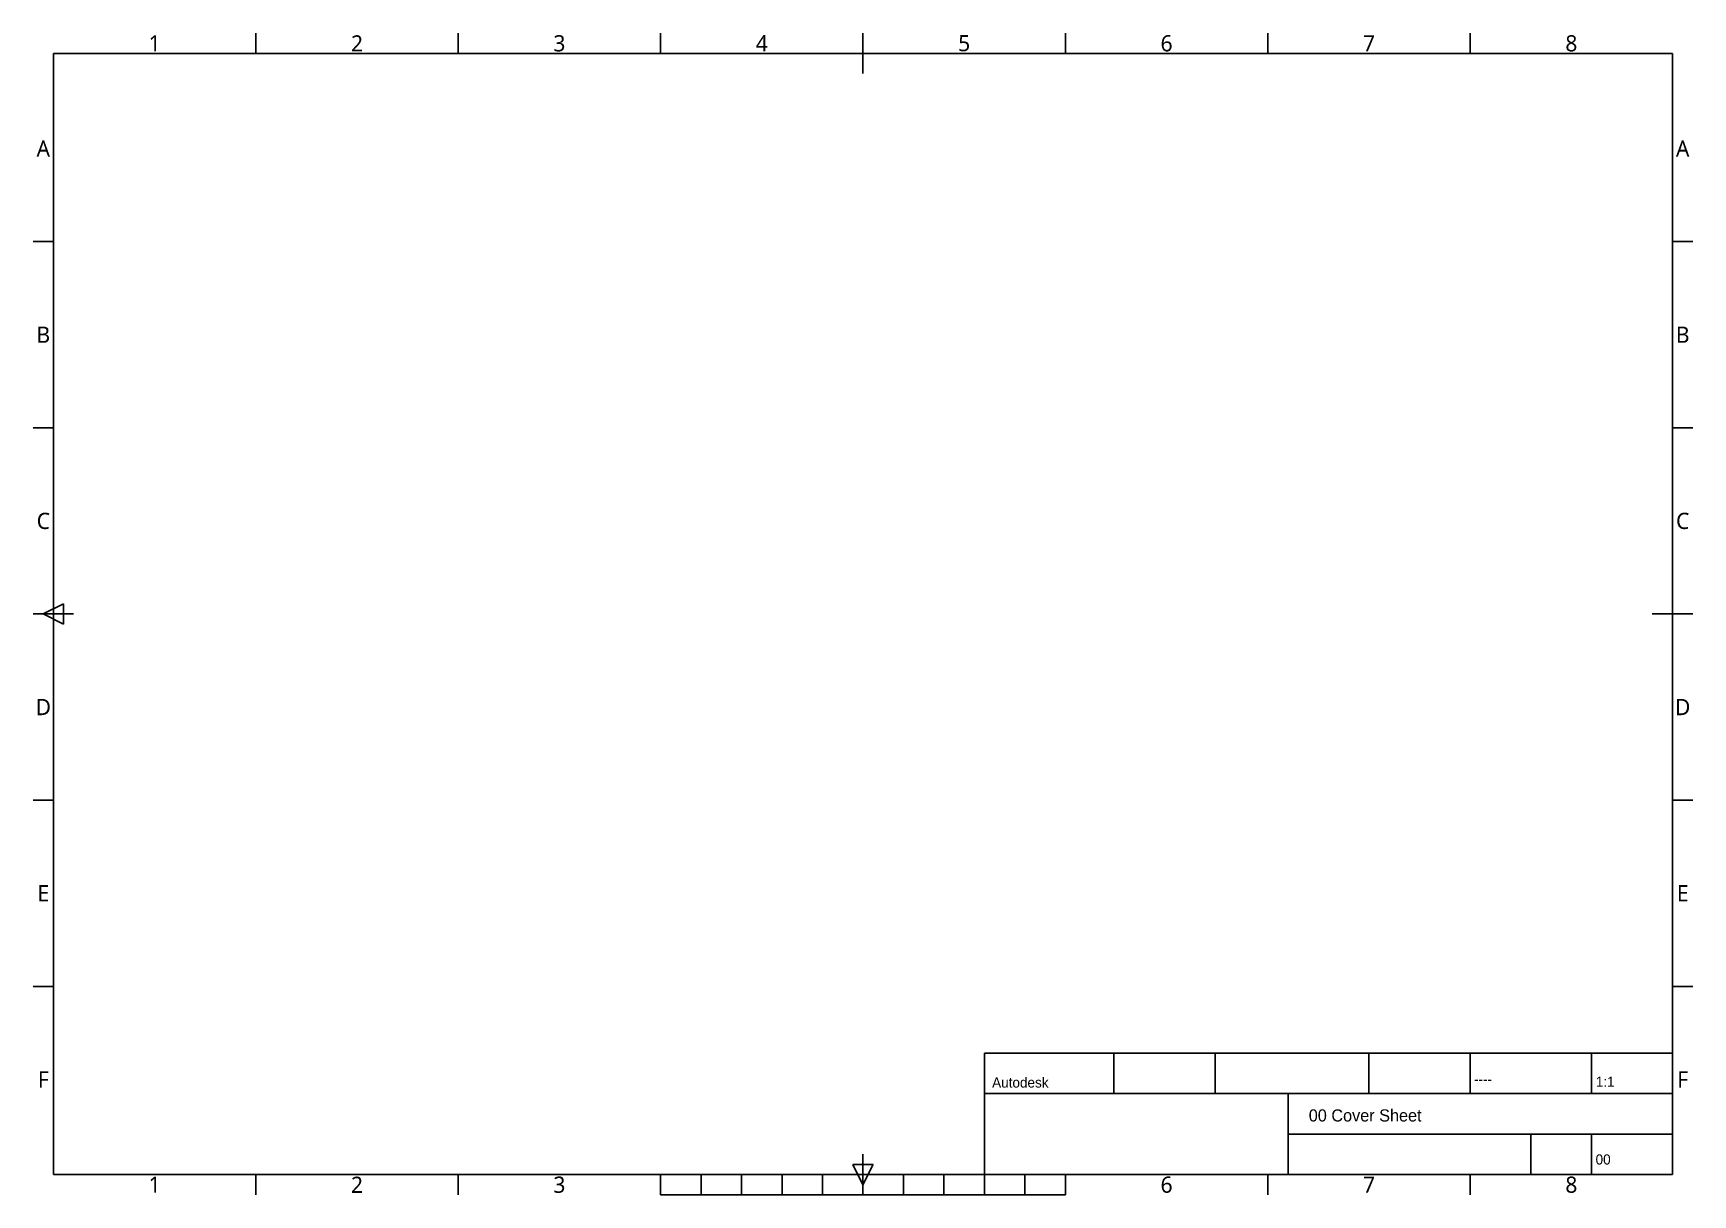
# Paper-space layout 'Title' of a CAD drawing. Header units: millimetres. Extents: x -5 to 405, y -15 to 272.
import ezdxf
from ezdxf.enums import TextEntityAlignment as Align

# ---------------------------------------------------------------- set-up
doc = ezdxf.new("R2010")
doc.units = ezdxf.units.MM
for name, color, linetype in [('FRAME 050', 6, 'Continuous'), ('FRAME 070', 5, 'Continuous'), ('Title', 7, 'Continuous')]:
    doc.layers.add(name, color=color, linetype=linetype)
doc.styles.add('ISO Proportional', font='trebuc.TTF')

# ---------------------------------------------------------------- blocks, each defined once
blk = doc.blocks.new('Title')
at = {"layer": 'FRAME 050'}
for p, q in [((50, 277), (50, 282)), ((100, 277), (100, 282)), ((150, 277), (150, 282)), ((200, 272), (200, 282)), ((250, 277), (250, 282)), ((300, 277), (300, 282)), ((350, 277), (350, 282)), ((0, 230.5), (-5, 230.5)), ((405, 230.5), (400, 230.5)), ((0, 184.5), (-5, 184.5)), ((405, 184.5), (400, 184.5)), ((-2.5, 138.5), (2.5, 141)), ((2.5, 141), (2.5, 136)), ((-5, 138.5), (5, 138.5)), ((2.5, 136), (-2.5, 138.5)), ((395, 138.5), (405, 138.5)), ((0, 92.5), (-5, 92.5)), ((405, 92.5), (400, 92.5)), ((0, 46.5), (-5, 46.5)), ((405, 46.5), (400, 46.5)), ((200, 0), (200, 5)), ((50, -5), (50, 0)), ((100, -5), (100, 0)), ((150, -5), (150, 0)), ((160, -5), (160, 0)), ((170, -5), (170, 0)), ((180, -5), (180, 0)), ((190, -5), (190, 0)), ((197.5, 2.5), (202.5, 2.5)), ((200, -2.5), (197.5, 2.5)), ((202.5, 2.5), (200, -2.5)), ((200, 0), (200, -5)), ((210, -5), (210, 0)), ((220, -5), (220, 0)), ((230, -5), (230, 0)), ((240, -5), (240, 0)), ((250, -5), (250, 0)), ((300, -5), (300, 0)), ((350, -5), (350, 0)), ((150, -5), (250, -5))]:
    blk.add_line(p, q, dxfattribs=at)
at = {"layer": 'FRAME 070'}
for p, q in [((400, 277), (0, 277)), ((0, 277), (0, 0)), ((400, 0), (400, 277)), ((230, 30), (400, 30)), ((230, 0), (230, 30)), ((262, 20), (262, 30)), ((287, 20), (287, 30)), ((325, 20), (325, 30)), ((350, 20), (350, 30)), ((380, 20), (380, 30)), ((230, 20), (400, 20)), ((305, 0), (305, 20)), ((305, 10), (400, 10)), ((365, 0), (365, 10)), ((380, 0), (380, 10)), ((0, 0), (400, 0))]:
    blk.add_line(p, q, dxfattribs=at)
at = {"layer": 'FRAME 050', "style": 'ISO Proportional'}
for s, p in [('1', (25, 279.5)), ('2', (75, 279.5)), ('3', (125, 279.5)), ('4', (175, 279.5)), ('5', (225, 279.5)), ('6', (275, 279.5)), ('7', (325, 279.5)), ('8', (375, 279.5)), ('A', (-2.5, 253.5)), ('A', (402.5, 253.5)), ('B', (-2.5, 207.5)), ('B', (402.5, 207.5)), ('C', (-2.5, 161.5)), ('C', (402.5, 161.5)), ('D', (-2.5, 115.5)), ('D', (402.5, 115.5)), ('E', (-2.5, 69.5)), ('E', (402.5, 69.5)), ('F', (-2.5, 23.5)), ('F', (402.5, 23.5)), ('1', (25, -2.5)), ('2', (75, -2.5)), ('3', (125, -2.5)), ('6', (275, -2.5)), ('7', (325, -2.5)), ('8', (375, -2.5))]:
    blk.add_text(s, height=4, dxfattribs=at).set_placement(p, align=Align.MIDDLE)

psp = doc.layouts.new('Title')

# ---------------------------------------------------------------- block references
at = {"layer": 'Title'}
psp.add_blockref('Title', (-0.01, -10.22), dxfattribs=at)

# ---------------------------------------------------------------- texts
at = {"char_height": 2.5, "attachment_point": 1}
for s, insert in [('Autodesk', (231.89, 13.77)), ('----', (350.94, 14.61)), ('1:1', (381.03, 13.98)), ('00', (380.98, -5.24))]:
    psp.add_mtext(s, dxfattribs=dict(at, insert=insert))
at = {"layer": 'FRAME 050', "insert": (310.12, 4.37), "char_height": 3, "attachment_point": 4}
psp.add_mtext('00 Cover Sheet', dxfattribs=at)

doc.saveas('drawing.dxf')
